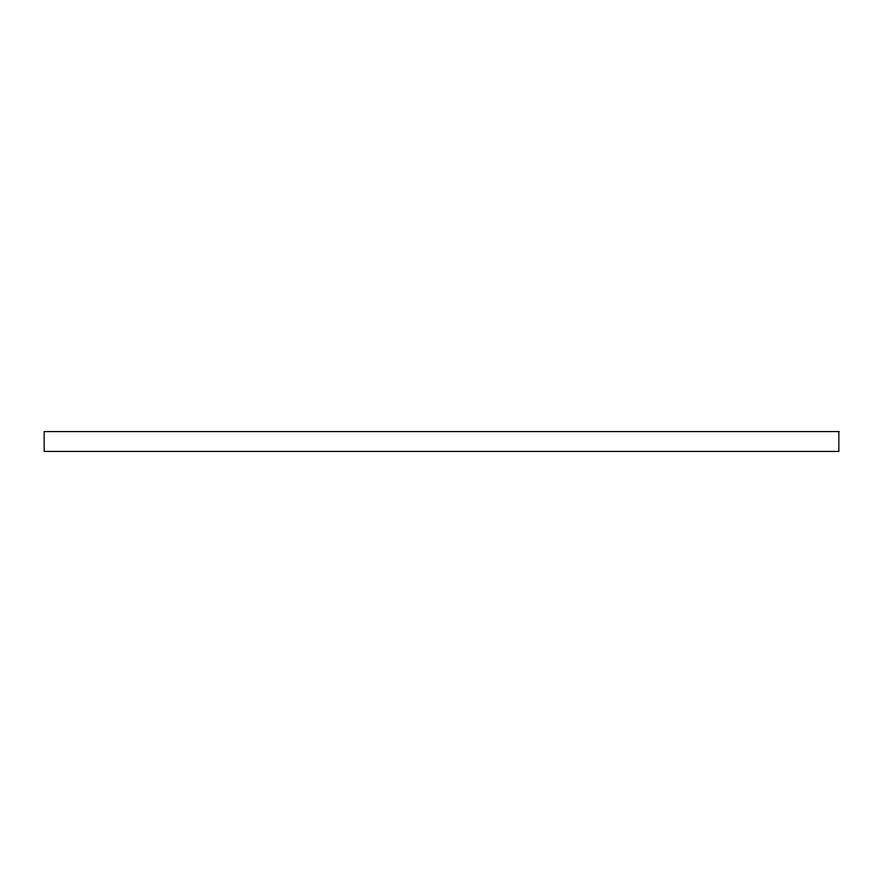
<?xml version="1.0" encoding="UTF-8"?>
<svg xmlns="http://www.w3.org/2000/svg" width="883" height="883" viewBox="0 0 883 883"><rect width="100%" height="100%" fill="white"/><g stroke="black" fill="none" stroke-linecap="round" stroke-linejoin="round"><path stroke-width="1.32" d="M838.85 431.566L44.15 431.566L44.15 451.434L838.85 451.434L838.85 431.566"/></g></svg>
